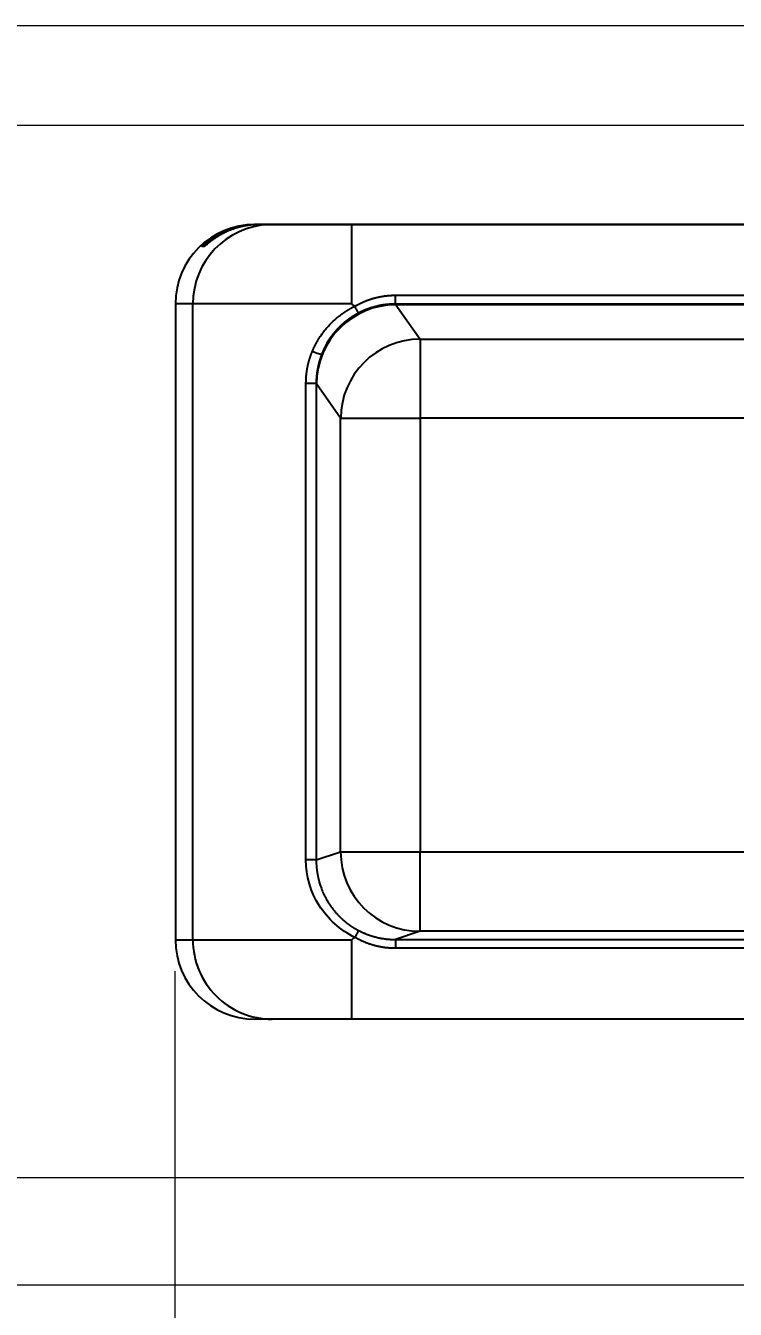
# Model space of a CAD drawing. Extents: x 4791 to 7950, y -233 to 2082.
# Drawn here: x 5396.8 to 5486.1, y 255.9 to 417.4 of the extents above; entities that cross this region are included whole.
import ezdxf

# ---------------------------------------------------------------- set-up
doc = ezdxf.new("R2010")
doc.units = 0
doc.header["$LTSCALE"] = 10
doc.header["$MEASUREMENT"] = 0
doc.header["$PDMODE"] = 3
doc.header["$PDSIZE"] = -10
doc.layers.get('0').update_dxf_attribs({"linetype": 'CONTINUOUS'})
doc.layers.get('DEFPOINTS').update_dxf_attribs({"linetype": 'CONTINUOUS'})
doc.layers.add('1', color=7, linetype='CONTINUOUS', true_color=0xffffff)
doc.styles.add('Daelim Dimension', font='')
doc.styles.get('Daelim Dimension').set_extended_font_data('나눔고딕')
doc.dimstyles.new('DEFAULT', dxfattribs={"dimscale": 2, "dimtxt": 2, "dimasz": 2, "dimexe": 0, "dimexo": 2, "dimgap": 1, "dimtad": 1, "dimdec": 1, "dimzin": 9, "dimdsep": 46, "dimtxsty": 'Daelim Dimension', "dimcen": 0.5, "dimclrd": 252, "dimclre": 252, "dimclrt": 3, "dimadec": 1, "dimazin": 0, "dimtfac": 1, "dimtdec": 1, "dimtix": 1, "dimtmove": 0, "dimatfit": 3, "dimfxl": 1, "dimtolj": 1, "dimtzin": 1, "dimlwd": 9, "dimlwe": 9, "dimarcsym": 0})

# ---------------------------------------------------------------- blocks, each defined once
blk = doc.blocks.new('*D5')
at = {"color": 5, "lineweight": 9, "ltscale": 0.5, "transparency": 16777216}
for p, q in [((5500.99, 417.42), (5249.43, 417.42)), ((5251.43, 266.92), (5251.43, 409.42)), ((5500.99, 258.92), (5249.43, 258.92))]:
    blk.add_line(p, q, dxfattribs=at)
at = {"color": 5, "ltscale": 0.5, "transparency": 16777216}
for points in [[(5250.1, 409.42), (5252.77, 409.42), (5251.43, 417.42)], [(5250.1, 266.92), (5252.77, 266.92), (5251.43, 258.92)]]:
    blk.add_solid(points, dxfattribs=at)
at = {"layer": 'DEFPOINTS', "color": 0, "ltscale": 0.5, "transparency": 16777216}
for p in [(5251.43, 417.42), (5504.99, 417.42), (5504.99, 258.92)]:
    blk.add_point(p, dxfattribs=at)
at = {"color": 7, "ltscale": 0.5, "transparency": 16777216, "insert": (5238.55, 338.17), "char_height": 20, "attachment_point": 5, "rotation": 90, "style": 'Daelim Dimension'}
blk.add_mtext('\\A1;160', dxfattribs=at)
blk = doc.blocks.new('*D6')
at = {"color": 5, "lineweight": 9, "ltscale": 0.5, "transparency": 16777216}
for p, q in [((5960.58, 299.42), (5960.58, 156.26)), ((5415.58, 298.42), (5415.58, 156.26)), ((5423.58, 158.26), (5952.58, 158.26))]:
    blk.add_line(p, q, dxfattribs=at)
at = {"color": 5, "ltscale": 0.5, "transparency": 16777216}
for points in [[(5423.58, 159.59), (5423.58, 156.92), (5415.58, 158.26)], [(5952.58, 159.59), (5952.58, 156.92), (5960.58, 158.26)]]:
    blk.add_solid(points, dxfattribs=at)
at = {"layer": 'DEFPOINTS', "color": 0, "ltscale": 0.5, "transparency": 16777216}
for p in [(5415.58, 302.42), (5960.58, 303.42), (5960.58, 158.26)]:
    blk.add_point(p, dxfattribs=at)
at = {"color": 7, "ltscale": 0.5, "transparency": 16777216, "insert": (5688.08, 171.03), "char_height": 20, "attachment_point": 5, "style": 'Daelim Dimension'}
blk.add_mtext('\\A1;545', dxfattribs=at)
blk = doc.blocks.new('*D7')
at = {"color": 5, "lineweight": 9, "ltscale": 0.5, "transparency": 16777216}
for p, q in [((5507.63, 404.87), (5331.05, 404.87)), ((5333.05, 396.87), (5333.05, 280.42)), ((5507.63, 272.42), (5331.05, 272.42))]:
    blk.add_line(p, q, dxfattribs=at)
at = {"color": 5, "ltscale": 0.5, "transparency": 16777216}
for points in [[(5331.72, 396.87), (5334.38, 396.87), (5333.05, 404.87)], [(5331.72, 280.42), (5334.38, 280.42), (5333.05, 272.42)]]:
    blk.add_solid(points, dxfattribs=at)
at = {"layer": 'DEFPOINTS', "color": 0, "ltscale": 0.5, "transparency": 16777216}
for p in [(5511.63, 404.87), (5333.05, 272.42), (5511.63, 272.42)]:
    blk.add_point(p, dxfattribs=at)
at = {"color": 7, "ltscale": 0.5, "transparency": 16777216, "insert": (5319.65, 338.65), "char_height": 20, "attachment_point": 5, "rotation": 90, "style": 'Daelim Dimension'}
blk.add_mtext('\\A1;132.5', dxfattribs=at)

msp = doc.modelspace()

# ---------------------------------------------------------------- linework, layer by layer
at = {"layer": '1', "color": 7, "linetype": 'Continuous', "lineweight": -3}
for p, q in [((5425.63, 392.4), (5425.8, 392.4)), ((5425.8, 392.4), (5491.68, 392.4)), ((5427.42, 392.4), (5425.94, 392.4)), ((5427.46, 392.4), (5425.98, 392.4)), ((5437.82, 392.4), (5427.42, 392.4)), ((5863.45, 392.4), (5437.82, 392.4)), ((5437.82, 392.4), (5437.82, 392.4)), ((5863.45, 392.4), (5437.82, 392.4)), ((5437.82, 382.4), (5437.82, 392.4)), ((5419.24, 389.63), (5419.01, 389.63)), ((5443.32, 382.39), (5443.32, 383.49)), ((5443.32, 383.49), (5863.45, 383.49)), ((5417.82, 382.4), (5415.63, 382.4)), ((5415.63, 382.4), (5415.63, 302.4)), ((5437.82, 382.4), (5417.82, 382.4)), ((5417.82, 302.4), (5417.82, 382.4)), ((5443.32, 382.39), (5443.32, 382.38)), ((5863.45, 382.39), (5443.32, 382.39)), ((5443.32, 382.38), (5634.13, 382.38)), ((5443.37, 382.31), (5446.42, 377.98)), ((5634.13, 382.31), (5443.37, 382.31)), ((5446.42, 377.98), (5446.42, 368.01)), ((5446.42, 377.98), (5563.93, 377.98)), ((5433.35, 372.38), (5432.06, 372.38)), ((5432.06, 312.43), (5432.06, 372.38)), ((5433.35, 372.38), (5433.35, 312.43)), ((5436.43, 368.01), (5433.39, 372.34)), ((5436.43, 368.01), (5446.42, 368.01)), ((5436.43, 313.45), (5436.43, 368.01)), ((5563.93, 368.01), (5446.42, 368.01)), ((5446.42, 368.01), (5446.42, 313.45)), ((5433.35, 312.43), (5436.43, 313.45)), ((5436.43, 313.45), (5446.42, 313.45)), ((5446.42, 313.45), (5563.93, 313.45)), ((5446.42, 303.45), (5446.42, 313.45)), ((5433.35, 312.43), (5432.06, 312.43)), ((5415.63, 302.4), (5417.82, 302.4)), ((5417.82, 302.4), (5437.82, 302.4)), ((5437.82, 292.4), (5437.82, 302.4)), ((5446.42, 303.45), (5443.32, 302.42)), ((5443.32, 302.42), (5739.29, 302.42)), ((5443.32, 302.42), (5443.32, 301.31)), ((5563.93, 303.45), (5446.42, 303.45)), ((5739.3, 301.31), (5443.32, 301.31)), ((5427.82, 292.4), (5425.63, 292.4)), ((5437.82, 292.4), (5427.82, 292.4)), ((5739.46, 292.4), (5437.82, 292.4))]:
    msp.add_line(p, q, dxfattribs=at)
for centre, major_axis, ratio, start_param, end_param in [((5425.63, 382.4), (-10, 0), 0.999848, 4.712389, 6.283185), ((5427.82, 382.4), (0, -10), 0.999848, 3.181493, 4.712389), ((5427.46, 391.4), (0, -1), 0.999848, 3.14159, 3.181493), ((5419.7, 388.9), (0, 1), 0.999848, 0, 0.763786), ((5443.37, 372.34), (8.18, 5.75), 0.995867, 0.960555, 2.527456), ((5443.32, 372.39), (3.16, 9.49), 0.998478, 0.321964, 1.513127), ((5443.31, 355.39), (0, -27), 0.032997, 3.067095, 3.124139), ((5433.12, 376.45), (0.931, -0.365), 0.092804, 4.480275, 6.227856), ((5446.42, 368.01), (8.18, 5.75), 0.995867, 0.960555, 2.527456), ((5433.32, 355.39), (0, -17), 0.052408, 3.067095, 3.10981), ((5446.42, 313.45), (-3.16, 9.49), 0.998478, 1.249746, 2.819629), ((5425.63, 302.4), (-10, 0), 0.999848, 0, 1.570796), ((5427.82, 302.4), (0, 10), 0.999848, 1.570796, 3.141593)]:
    msp.add_ellipse(centre, major_axis=major_axis, ratio=ratio, start_param=start_param, end_param=end_param, dxfattribs=at)
for points, knots in [([(5419.01, 389.63), (5419.01, 389.63), (5419, 389.63), (5419, 389.63), (5419, 389.63), (5419, 389.63), (5419, 389.63), (5419, 389.63), (5419, 389.63), (5419.01, 389.63), (5419.01, 389.63), (5419.01, 389.63), (5419.01, 389.64), (5419.01, 389.64), (5419.01, 389.64), (5419.01, 389.64), (5419.01, 389.64), (5419.02, 389.65), (5419.02, 389.65), (5419.02, 389.65), (5419.02, 389.65), (5419.02, 389.66), (5419.03, 389.66), (5419.03, 389.66), (5419.03, 389.67), (5419.04, 389.67), (5419.04, 389.67), (5419.04, 389.68), (5419.05, 389.68), (5419.05, 389.69), (5419.05, 389.69), (5419.06, 389.69), (5419.06, 389.7), (5419.07, 389.7), (5419.07, 389.71), (5419.08, 389.71), (5419.08, 389.72), (5419.09, 389.72), (5419.09, 389.73), (5419.1, 389.74), (5419.1, 389.74), (5419.11, 389.75), (5419.11, 389.75), (5419.12, 389.76), (5419.13, 389.77), (5419.13, 389.77), (5419.14, 389.78), (5419.15, 389.79), (5419.15, 389.79), (5419.16, 389.8), (5419.17, 389.81), (5419.18, 389.81), (5419.18, 389.82), (5419.19, 389.83), (5419.2, 389.84), (5419.21, 389.85), (5419.22, 389.85), (5419.22, 389.86), (5419.23, 389.87), (5419.24, 389.88), (5419.25, 389.89), (5419.26, 389.9), (5419.27, 389.9), (5419.28, 389.91), (5419.29, 389.92), (5419.3, 389.93), (5419.31, 389.94), (5419.32, 389.95), (5419.33, 389.96), (5419.34, 389.97), (5419.35, 389.98), (5419.36, 389.99), (5419.37, 390), (5419.38, 390.01), (5419.4, 390.02), (5419.41, 390.03), (5419.44, 390.06), (5419.5, 390.12), (5419.59, 390.19), (5419.69, 390.28), (5419.8, 390.36), (5419.91, 390.45), (5420.03, 390.54), (5420.16, 390.63), (5420.3, 390.73), (5420.44, 390.82), (5420.6, 390.92), (5420.72, 391), (5420.81, 391.05), (5420.86, 391.08), (5420.91, 391.11), (5420.96, 391.14), (5421.01, 391.16), (5421.06, 391.19), (5421.11, 391.22), (5421.16, 391.25), (5421.22, 391.28), (5421.27, 391.31), (5421.32, 391.33), (5421.38, 391.36), (5421.43, 391.39), (5421.49, 391.42), (5421.54, 391.44), (5421.6, 391.47), (5421.66, 391.5), (5421.71, 391.52), (5421.77, 391.55), (5421.83, 391.57), (5421.89, 391.6), (5421.95, 391.63), (5422.01, 391.65), (5422.07, 391.68), (5422.13, 391.7), (5422.19, 391.72), (5422.25, 391.75), (5422.32, 391.77), (5422.38, 391.8), (5422.44, 391.82), (5422.51, 391.84), (5422.57, 391.86), (5422.64, 391.89), (5422.7, 391.91), (5422.77, 391.93), (5422.83, 391.95), (5422.9, 391.97), (5422.97, 391.99), (5423.04, 392.01), (5423.1, 392.03), (5423.17, 392.05), (5423.24, 392.07), (5423.31, 392.09), (5423.38, 392.11), (5423.45, 392.12), (5423.53, 392.14), (5423.6, 392.16), (5423.67, 392.17), (5423.74, 392.19), (5423.82, 392.2), (5423.89, 392.22), (5423.97, 392.23), (5424.04, 392.25), (5424.12, 392.26), (5424.19, 392.27), (5424.27, 392.29), (5424.34, 392.3), (5424.42, 392.31), (5424.5, 392.32), (5424.58, 392.33), (5424.66, 392.34), (5424.74, 392.35), (5424.82, 392.36), (5424.89, 392.36), (5424.98, 392.37), (5425.06, 392.38), (5425.14, 392.38), (5425.22, 392.39), (5425.3, 392.39), (5425.38, 392.4), (5425.47, 392.4), (5425.55, 392.4), (5425.63, 392.4), (5425.72, 392.4), (5425.77, 392.4), (5425.8, 392.4)], [0, 0, 0, 0, 0.003317, 0.006632, 0.009945, 0.013256, 0.016566, 0.019874, 0.023181, 0.026486, 0.02979, 0.033094, 0.036396, 0.039697, 0.042998, 0.046298, 0.049598, 0.052898, 0.056197, 0.059496, 0.062794, 0.066093, 0.069393, 0.072692, 0.075992, 0.079292, 0.082594, 0.085895, 0.089198, 0.092502, 0.095807, 0.099113, 0.10242, 0.105729, 0.10904, 0.112352, 0.115665, 0.118981, 0.122299, 0.125619, 0.128941, 0.132265, 0.135592, 0.138922, 0.142254, 0.145589, 0.148926, 0.152267, 0.155611, 0.158958, 0.162309, 0.165662, 0.16902, 0.172381, 0.175746, 0.179115, 0.182487, 0.185864, 0.189245, 0.19263, 0.19602, 0.199414, 0.202813, 0.206216, 0.209625, 0.213038, 0.216456, 0.219879, 0.223308, 0.226742, 0.230181, 0.233626, 0.237077, 0.240533, 0.243995, 0.247463, 0.250937, 0.274402, 0.297597, 0.320553, 0.343304, 0.365884, 0.388328, 0.410672, 0.432953, 0.455206, 0.477468, 0.499777, 0.506355, 0.51292, 0.519471, 0.52601, 0.532537, 0.539053, 0.545558, 0.552053, 0.558539, 0.565017, 0.571487, 0.577949, 0.584405, 0.590856, 0.597301, 0.603742, 0.610179, 0.616612, 0.623044, 0.629474, 0.635903, 0.642331, 0.64876, 0.65519, 0.661622, 0.668056, 0.674494, 0.680935, 0.68738, 0.693831, 0.700288, 0.706752, 0.713222, 0.719701, 0.726188, 0.732685, 0.739191, 0.745708, 0.752236, 0.758777, 0.76533, 0.771896, 0.778476, 0.78507, 0.79168, 0.798305, 0.804947, 0.811607, 0.818283, 0.824978, 0.831692, 0.838426, 0.84518, 0.851954, 0.85875, 0.865567, 0.872408, 0.879271, 0.886158, 0.893069, 0.900004, 0.906965, 0.913952, 0.920965, 0.928006, 0.935073, 0.942169, 0.949293, 0.956446, 0.963628, 0.970841, 0.978084, 0.985358, 0.992663, 1, 1, 1, 1]), ([(5425.94, 392.4), (5425.94, 392.4), (5425.94, 392.4), (5425.94, 392.4), (5425.94, 392.4), (5425.93, 392.4), (5425.93, 392.4), (5425.93, 392.4), (5425.93, 392.4), (5425.93, 392.4), (5425.92, 392.4), (5425.92, 392.4), (5425.92, 392.4), (5425.91, 392.4), (5425.91, 392.4), (5425.91, 392.4), (5425.9, 392.39), (5425.9, 392.39), (5425.89, 392.39), (5425.89, 392.39), (5425.88, 392.39), (5425.88, 392.39), (5425.87, 392.39), (5425.87, 392.39), (5425.86, 392.39), (5425.86, 392.39), (5425.85, 392.39), (5425.84, 392.39), (5425.83, 392.39), (5425.83, 392.39), (5425.82, 392.39), (5425.81, 392.39), (5425.8, 392.39), (5425.8, 392.39), (5425.79, 392.39), (5425.78, 392.39), (5425.77, 392.39), (5425.76, 392.39), (5425.75, 392.39), (5425.74, 392.39), (5425.73, 392.39), (5425.72, 392.39), (5425.71, 392.39), (5425.7, 392.39), (5425.69, 392.38), (5425.68, 392.38), (5425.67, 392.38), (5425.66, 392.38), (5425.64, 392.38), (5425.63, 392.38), (5425.62, 392.38), (5425.61, 392.38), (5425.6, 392.38), (5425.58, 392.38), (5425.57, 392.38), (5425.56, 392.38), (5425.54, 392.37), (5425.53, 392.37), (5425.51, 392.37), (5425.5, 392.37), (5425.48, 392.37), (5425.47, 392.37), (5425.45, 392.37), (5425.44, 392.37), (5425.42, 392.37), (5425.41, 392.36), (5425.39, 392.36), (5425.38, 392.36), (5425.36, 392.36), (5425.34, 392.36), (5425.33, 392.36), (5425.31, 392.36), (5425.29, 392.35), (5425.27, 392.35), (5425.25, 392.35), (5425.24, 392.35), (5425.22, 392.35), (5425.2, 392.34), (5425.18, 392.34), (5425.16, 392.34), (5425.14, 392.34), (5425.12, 392.34), (5425.1, 392.33), (5425.08, 392.33), (5425.06, 392.33), (5425.04, 392.33), (5425.02, 392.32), (5425, 392.32), (5424.98, 392.32), (5424.96, 392.32), (5424.94, 392.31), (5424.91, 392.31), (5424.89, 392.31), (5424.87, 392.3), (5424.85, 392.3), (5424.82, 392.3), (5424.8, 392.29), (5424.74, 392.29), (5424.65, 392.27), (5424.52, 392.25), (5424.39, 392.23), (5424.25, 392.2), (5424.11, 392.17), (5423.97, 392.14), (5423.82, 392.1), (5423.66, 392.06), (5423.5, 392.02), (5423.34, 391.97), (5423.18, 391.92), (5423.01, 391.86), (5422.84, 391.8), (5422.66, 391.74), (5422.48, 391.67), (5422.3, 391.59), (5422.16, 391.53), (5422.07, 391.49), (5422.02, 391.47), (5421.97, 391.44), (5421.92, 391.42), (5421.87, 391.4), (5421.82, 391.37), (5421.78, 391.35), (5421.73, 391.32), (5421.68, 391.3), (5421.63, 391.27), (5421.58, 391.25), (5421.53, 391.22), (5421.48, 391.2), (5421.44, 391.17), (5421.4, 391.15), (5421.37, 391.13), (5421.34, 391.12), (5421.32, 391.11), (5421.29, 391.09), (5421.27, 391.08), (5421.25, 391.07), (5421.22, 391.05), (5421.2, 391.04), (5421.18, 391.03), (5421.15, 391.01), (5421.13, 391), (5421.11, 390.99), (5421.09, 390.97), (5421.06, 390.96), (5421.04, 390.94), (5421.02, 390.93), (5421, 390.92), (5420.98, 390.9), (5420.95, 390.89), (5420.93, 390.88), (5420.91, 390.86), (5420.89, 390.85), (5420.87, 390.84), (5420.85, 390.82), (5420.83, 390.81), (5420.81, 390.8), (5420.79, 390.79), (5420.76, 390.77), (5420.69, 390.73), (5420.57, 390.65), (5420.42, 390.54), (5420.27, 390.43), (5420.12, 390.33), (5419.99, 390.23), (5419.9, 390.15), (5419.84, 390.11), (5419.81, 390.08), (5419.78, 390.06), (5419.75, 390.04), (5419.73, 390.02), (5419.7, 390), (5419.67, 389.97), (5419.65, 389.95), (5419.63, 389.93), (5419.6, 389.92), (5419.58, 389.9), (5419.56, 389.88), (5419.54, 389.86), (5419.52, 389.84), (5419.5, 389.83), (5419.48, 389.81), (5419.46, 389.8), (5419.44, 389.78), (5419.43, 389.77), (5419.41, 389.76), (5419.4, 389.74), (5419.38, 389.73), (5419.37, 389.72), (5419.36, 389.71), (5419.34, 389.7), (5419.33, 389.69), (5419.32, 389.68), (5419.31, 389.67), (5419.3, 389.67), (5419.29, 389.66), (5419.28, 389.65), (5419.28, 389.65), (5419.27, 389.64), (5419.26, 389.64), (5419.26, 389.63), (5419.25, 389.63), (5419.25, 389.63), (5419.25, 389.63), (5419.24, 389.63), (5419.24, 389.63), (5419.24, 389.63)], [0, 0, 0, 0, 0.002634, 0.005262, 0.007886, 0.010504, 0.013118, 0.015728, 0.018332, 0.020933, 0.023529, 0.026121, 0.02871, 0.031294, 0.033874, 0.036451, 0.039025, 0.041595, 0.044162, 0.046726, 0.049287, 0.051845, 0.0544, 0.056953, 0.059503, 0.062051, 0.064597, 0.067141, 0.069683, 0.072223, 0.074762, 0.077299, 0.079834, 0.082369, 0.084902, 0.087434, 0.089966, 0.092496, 0.095026, 0.097556, 0.100086, 0.102615, 0.105144, 0.107673, 0.110203, 0.112733, 0.115263, 0.117794, 0.120326, 0.122859, 0.125393, 0.127928, 0.130464, 0.133002, 0.135541, 0.138082, 0.140625, 0.14317, 0.145717, 0.148266, 0.150818, 0.153372, 0.155928, 0.158488, 0.16105, 0.163616, 0.166184, 0.168756, 0.171331, 0.17391, 0.176493, 0.179079, 0.181669, 0.184264, 0.186862, 0.189465, 0.192072, 0.194684, 0.1973, 0.199921, 0.202547, 0.205178, 0.207814, 0.210456, 0.213103, 0.215755, 0.218413, 0.221077, 0.223747, 0.226422, 0.229104, 0.231792, 0.234486, 0.237187, 0.239894, 0.242607, 0.245328, 0.248055, 0.262286, 0.276483, 0.290664, 0.304845, 0.319043, 0.333276, 0.34756, 0.361911, 0.376347, 0.390884, 0.405536, 0.42032, 0.43525, 0.450341, 0.465608, 0.481063, 0.496721, 0.500918, 0.505115, 0.509313, 0.513511, 0.51771, 0.52191, 0.52611, 0.53031, 0.534512, 0.538714, 0.542916, 0.54712, 0.551323, 0.555528, 0.559733, 0.56185, 0.563967, 0.566084, 0.568201, 0.570319, 0.572438, 0.574559, 0.57668, 0.578804, 0.58093, 0.583059, 0.58519, 0.587324, 0.589462, 0.591603, 0.593748, 0.595897, 0.598051, 0.60021, 0.602374, 0.604543, 0.606717, 0.608898, 0.611085, 0.613278, 0.615478, 0.617685, 0.619899, 0.622121, 0.640945, 0.660469, 0.680825, 0.702129, 0.724483, 0.747975, 0.753991, 0.760009, 0.766031, 0.772056, 0.778086, 0.784122, 0.790166, 0.796217, 0.802278, 0.808349, 0.814432, 0.820526, 0.826634, 0.832756, 0.838894, 0.845047, 0.851218, 0.857407, 0.863615, 0.869843, 0.876092, 0.882363, 0.888657, 0.894975, 0.901318, 0.907686, 0.914081, 0.920503, 0.926953, 0.933432, 0.939941, 0.946481, 0.953052, 0.959656, 0.966293, 0.972963, 0.979669, 0.986409, 0.993186, 1, 1, 1, 1]), ([(5438.22, 382.11), (5438.24, 382.12), (5438.27, 382.14), (5438.31, 382.16), (5438.36, 382.19), (5438.4, 382.21), (5438.45, 382.24), (5438.49, 382.26), (5438.54, 382.29), (5438.58, 382.31), (5438.63, 382.33), (5438.67, 382.36), (5438.72, 382.38), (5438.76, 382.4), (5438.81, 382.43), (5438.85, 382.45), (5438.9, 382.47), (5438.95, 382.49), (5438.99, 382.52), (5439.04, 382.54), (5439.08, 382.56), (5439.13, 382.58), (5439.17, 382.6), (5439.22, 382.62), (5439.27, 382.64), (5439.31, 382.66), (5439.36, 382.68), (5439.4, 382.7), (5439.45, 382.72), (5439.5, 382.74), (5439.54, 382.76), (5439.59, 382.78), (5439.63, 382.8), (5439.68, 382.82), (5439.73, 382.83), (5439.77, 382.85), (5439.82, 382.87), (5439.87, 382.89), (5439.91, 382.9), (5439.96, 382.92), (5440.01, 382.94), (5440.05, 382.95), (5440.1, 382.97), (5440.15, 382.99), (5440.2, 383), (5440.24, 383.02), (5440.29, 383.03), (5440.34, 383.05), (5440.38, 383.06), (5440.43, 383.08), (5440.48, 383.09), (5440.53, 383.1), (5440.57, 383.12), (5440.62, 383.13), (5440.67, 383.14), (5440.72, 383.16), (5440.76, 383.17), (5440.81, 383.18), (5440.86, 383.19), (5440.91, 383.21), (5440.95, 383.22), (5441, 383.23), (5441.05, 383.24), (5441.1, 383.25), (5441.15, 383.26), (5441.19, 383.27), (5441.24, 383.28), (5441.29, 383.29), (5441.34, 383.3), (5441.39, 383.31), (5441.44, 383.32), (5441.49, 383.33), (5441.53, 383.34), (5441.58, 383.35), (5441.63, 383.36), (5441.68, 383.36), (5441.73, 383.37), (5441.78, 383.38), (5441.83, 383.39), (5441.87, 383.39), (5441.92, 383.4), (5441.97, 383.41), (5442.02, 383.41), (5442.07, 383.42), (5442.12, 383.43), (5442.17, 383.43), (5442.22, 383.44), (5442.27, 383.44), (5442.32, 383.45), (5442.37, 383.45), (5442.42, 383.46), (5442.47, 383.46), (5442.52, 383.46), (5442.57, 383.47), (5442.62, 383.47), (5442.67, 383.47), (5442.71, 383.48), (5442.76, 383.48), (5442.81, 383.48), (5442.86, 383.49), (5442.91, 383.49), (5442.96, 383.49), (5443.02, 383.49), (5443.07, 383.49), (5443.12, 383.49), (5443.17, 383.49), (5443.22, 383.49), (5443.27, 383.49), (5443.3, 383.49), (5443.32, 383.49)], [0, 0, 0, 0, 0.009661, 0.019308, 0.028941, 0.038561, 0.048168, 0.057763, 0.067344, 0.076914, 0.086471, 0.096016, 0.105549, 0.115071, 0.124581, 0.13408, 0.143569, 0.153046, 0.162513, 0.17197, 0.181417, 0.190854, 0.200281, 0.209698, 0.219107, 0.228507, 0.237898, 0.24728, 0.256654, 0.26602, 0.275378, 0.284728, 0.294071, 0.303407, 0.312736, 0.322058, 0.331374, 0.340683, 0.349987, 0.359284, 0.368576, 0.377862, 0.387144, 0.39642, 0.405692, 0.414959, 0.424223, 0.433482, 0.442737, 0.451989, 0.461238, 0.470483, 0.479726, 0.488966, 0.498204, 0.50744, 0.516673, 0.525905, 0.535136, 0.544366, 0.553594, 0.562822, 0.572049, 0.581276, 0.590504, 0.599731, 0.608959, 0.618187, 0.627416, 0.636647, 0.645879, 0.655112, 0.664347, 0.673585, 0.682824, 0.692067, 0.701312, 0.71056, 0.719811, 0.729066, 0.738325, 0.747587, 0.756854, 0.766125, 0.7754, 0.784681, 0.793967, 0.803257, 0.812554, 0.821856, 0.831165, 0.840479, 0.8498, 0.859128, 0.868463, 0.877804, 0.887154, 0.89651, 0.905875, 0.915248, 0.924628, 0.934018, 0.943416, 0.952823, 0.962239, 0.971665, 0.9811, 0.990545, 1, 1, 1, 1]), ([(5432.87, 376.45), (5432.88, 376.47), (5432.89, 376.5), (5432.91, 376.54), (5432.93, 376.59), (5432.95, 376.63), (5432.97, 376.68), (5432.99, 376.72), (5433.01, 376.77), (5433.03, 376.81), (5433.05, 376.86), (5433.07, 376.9), (5433.09, 376.95), (5433.12, 376.99), (5433.14, 377.04), (5433.16, 377.08), (5433.18, 377.13), (5433.2, 377.17), (5433.22, 377.21), (5433.25, 377.26), (5433.27, 377.3), (5433.29, 377.35), (5433.32, 377.39), (5433.34, 377.43), (5433.36, 377.48), (5433.39, 377.52), (5433.41, 377.56), (5433.43, 377.61), (5433.46, 377.65), (5433.48, 377.69), (5433.51, 377.74), (5433.53, 377.78), (5433.56, 377.82), (5433.58, 377.87), (5433.61, 377.91), (5433.64, 377.95), (5433.66, 377.99), (5433.69, 378.04), (5433.72, 378.08), (5433.74, 378.12), (5433.77, 378.16), (5433.88, 378.33), (5434.07, 378.61), (5434.37, 379.01), (5434.68, 379.39), (5435.02, 379.76), (5435.36, 380.11), (5435.73, 380.45), (5436.11, 380.77), (5436.4, 381), (5436.58, 381.14), (5436.67, 381.19), (5436.75, 381.25), (5436.83, 381.31), (5436.91, 381.37), (5437, 381.42), (5437.08, 381.48), (5437.16, 381.53), (5437.25, 381.59), (5437.33, 381.64), (5437.42, 381.69), (5437.51, 381.74), (5437.59, 381.79), (5437.68, 381.84), (5437.77, 381.89), (5437.86, 381.94), (5437.94, 381.99), (5438.03, 382.03), (5438.12, 382.08), (5438.18, 382.11), (5438.21, 382.12)], [0, 0, 0, 0, 0.006208, 0.012415, 0.018623, 0.024832, 0.031041, 0.037251, 0.043462, 0.049673, 0.055886, 0.062101, 0.068316, 0.074533, 0.080752, 0.086972, 0.093195, 0.099419, 0.105646, 0.111875, 0.118106, 0.12434, 0.130577, 0.136817, 0.143059, 0.149305, 0.155554, 0.161806, 0.168062, 0.174321, 0.180584, 0.186851, 0.193122, 0.199397, 0.205677, 0.21196, 0.218249, 0.224542, 0.230839, 0.237142, 0.24345, 0.249763, 0.311883, 0.374037, 0.436347, 0.498931, 0.56138, 0.623722, 0.686074, 0.748551, 0.761178, 0.773793, 0.786397, 0.798992, 0.811578, 0.824157, 0.836729, 0.849295, 0.861857, 0.874415, 0.88697, 0.899523, 0.912075, 0.924628, 0.937182, 0.949737, 0.962296, 0.974859, 0.987426, 1, 1, 1, 1]), ([(5438.67, 381.25), (5438.66, 381.24), (5438.63, 381.23), (5438.59, 381.2), (5438.55, 381.18), (5438.51, 381.16), (5438.47, 381.14), (5438.42, 381.11), (5438.38, 381.09), (5438.34, 381.07), (5438.3, 381.04), (5438.26, 381.02), (5438.21, 380.99), (5438.17, 380.97), (5438.13, 380.94), (5438.09, 380.92), (5438.04, 380.89), (5438, 380.86), (5437.96, 380.84), (5437.92, 380.81), (5437.87, 380.78), (5437.83, 380.75), (5437.79, 380.73), (5437.75, 380.7), (5437.7, 380.67), (5437.66, 380.64), (5437.62, 380.61), (5437.58, 380.58), (5437.53, 380.55), (5437.49, 380.52), (5437.45, 380.49), (5437.4, 380.46), (5437.36, 380.43), (5437.32, 380.39), (5437.28, 380.36), (5437.23, 380.33), (5437.19, 380.3), (5437.15, 380.26), (5437.11, 380.23), (5437.06, 380.2), (5437.02, 380.16), (5436.98, 380.13), (5436.93, 380.09), (5436.89, 380.06), (5436.85, 380.02), (5436.81, 379.98), (5436.76, 379.95), (5436.72, 379.91), (5436.68, 379.87), (5436.64, 379.83), (5436.59, 379.79), (5436.55, 379.76), (5436.51, 379.72), (5436.47, 379.68), (5436.43, 379.64), (5436.38, 379.6), (5436.34, 379.56), (5436.3, 379.51), (5436.26, 379.47), (5436.22, 379.43), (5436.18, 379.39), (5436.14, 379.35), (5436.09, 379.3), (5436.05, 379.26), (5436.01, 379.22), (5435.97, 379.17), (5435.93, 379.13), (5435.88, 379.07), (5435.82, 379.01), (5435.76, 378.93), (5435.69, 378.85), (5435.63, 378.77), (5435.56, 378.7), (5435.5, 378.62), (5435.44, 378.54), (5435.38, 378.46), (5435.32, 378.38), (5435.26, 378.29), (5435.2, 378.21), (5435.14, 378.13), (5435.08, 378.05), (5435.03, 377.96), (5434.97, 377.88), (5434.92, 377.79), (5434.86, 377.71), (5434.81, 377.62), (5434.76, 377.53), (5434.71, 377.45), (5434.66, 377.36), (5434.61, 377.27), (5434.56, 377.18), (5434.51, 377.09), (5434.46, 377), (5434.42, 376.91), (5434.37, 376.82), (5434.33, 376.73), (5434.29, 376.64), (5434.24, 376.55), (5434.2, 376.46), (5434.16, 376.36), (5434.12, 376.27), (5434.09, 376.18), (5434.06, 376.11), (5434.05, 376.08)], [0, 0, 0, 0, 0.006568, 0.013166, 0.019793, 0.026451, 0.033139, 0.039857, 0.046605, 0.053383, 0.060191, 0.06703, 0.073899, 0.080798, 0.087728, 0.094688, 0.101679, 0.1087, 0.115752, 0.122834, 0.129948, 0.137091, 0.144266, 0.151471, 0.158708, 0.165975, 0.173273, 0.180601, 0.187961, 0.195352, 0.202774, 0.210227, 0.217711, 0.225226, 0.232773, 0.240351, 0.24796, 0.2556, 0.263271, 0.270974, 0.278708, 0.286474, 0.294271, 0.3021, 0.30996, 0.317852, 0.325775, 0.33373, 0.341716, 0.349734, 0.357784, 0.365866, 0.373979, 0.382124, 0.390301, 0.398509, 0.40675, 0.415022, 0.423326, 0.431662, 0.44003, 0.44843, 0.456862, 0.465326, 0.473822, 0.482351, 0.490911, 0.499503, 0.513777, 0.528052, 0.542329, 0.556607, 0.570886, 0.585167, 0.599449, 0.613732, 0.628017, 0.642304, 0.656592, 0.670881, 0.685172, 0.699465, 0.713759, 0.728054, 0.742352, 0.756651, 0.770951, 0.785254, 0.799558, 0.813863, 0.828171, 0.84248, 0.85679, 0.871103, 0.885418, 0.899734, 0.914052, 0.928372, 0.942694, 0.957017, 0.971343, 0.985671, 1, 1, 1, 1]), ([(5437.82, 382.4), (5437.82, 382.4), (5437.83, 382.39), (5437.96, 382.3), (5438.09, 382.21), (5438.21, 382.12)], [0, 0, 0, 0, 0.05835, 0.05835, 1, 1, 1, 1]), ([(5438.21, 382.12), (5438.22, 382.12), (5438.22, 382.12), (5438.22, 382.11), (5438.22, 382.11), (5438.22, 382.11)], [0, 0, 0, 0, 0.713693, 0.713693, 1, 1, 1, 1]), ([(5438.67, 381.25), (5438.67, 381.25), (5438.67, 381.26), (5438.66, 381.28), (5438.65, 381.3), (5438.63, 381.34), (5438.61, 381.37), (5438.58, 381.43), (5438.56, 381.47), (5438.52, 381.55), (5438.49, 381.6), (5438.44, 381.7), (5438.42, 381.75), (5438.36, 381.85), (5438.33, 381.9), (5438.28, 382.01), (5438.25, 382.06), (5438.22, 382.11)], [0, 0, 0, 0, 0.125, 0.125, 0.25, 0.25, 0.375, 0.375, 0.5, 0.5, 0.625, 0.625, 0.75, 0.75, 0.875, 0.875, 1, 1, 1, 1]), ([(5443.32, 382.39), (5443.3, 382.39), (5443.27, 382.39), (5443.22, 382.39), (5443.16, 382.38), (5443.1, 382.38), (5443.02, 382.38), (5442.93, 382.38), (5442.83, 382.37), (5442.72, 382.37), (5442.61, 382.36), (5442.48, 382.35), (5442.34, 382.34), (5442.2, 382.32), (5442.04, 382.31), (5441.88, 382.28), (5441.7, 382.26), (5441.52, 382.23), (5441.33, 382.19), (5441.13, 382.15), (5440.95, 382.1), (5440.79, 382.06), (5440.66, 382.03), (5440.53, 381.99), (5440.41, 381.96), (5440.28, 381.92), (5440.16, 381.88), (5440.05, 381.84), (5439.93, 381.8), (5439.82, 381.76), (5439.71, 381.72), (5439.6, 381.67), (5439.5, 381.63), (5439.4, 381.59), (5439.3, 381.55), (5439.2, 381.5), (5439.11, 381.46), (5439.01, 381.42), (5438.93, 381.38), (5438.84, 381.33), (5438.75, 381.29), (5438.7, 381.26), (5438.67, 381.25)], [0, 0, 0, 0, 0.008317, 0.018635, 0.030952, 0.04527, 0.061588, 0.079905, 0.100223, 0.122542, 0.14686, 0.173179, 0.201497, 0.231816, 0.264135, 0.298454, 0.334773, 0.373093, 0.413412, 0.455732, 0.500052, 0.528641, 0.556753, 0.584385, 0.611539, 0.638214, 0.664411, 0.690129, 0.715369, 0.74013, 0.764414, 0.788219, 0.811546, 0.834396, 0.856767, 0.878661, 0.900077, 0.921016, 0.941478, 0.961462, 0.980969, 1, 1, 1, 1]), ([(5432.06, 372.38), (5432.06, 372.4), (5432.06, 372.43), (5432.06, 372.48), (5432.06, 372.53), (5432.07, 372.58), (5432.07, 372.63), (5432.07, 372.68), (5432.07, 372.72), (5432.07, 372.77), (5432.07, 372.82), (5432.08, 372.87), (5432.08, 372.92), (5432.08, 372.97), (5432.08, 373.02), (5432.09, 373.07), (5432.09, 373.12), (5432.09, 373.17), (5432.1, 373.21), (5432.1, 373.26), (5432.1, 373.31), (5432.11, 373.36), (5432.11, 373.41), (5432.12, 373.46), (5432.12, 373.51), (5432.13, 373.56), (5432.13, 373.6), (5432.14, 373.65), (5432.15, 373.7), (5432.15, 373.75), (5432.16, 373.8), (5432.16, 373.85), (5432.17, 373.89), (5432.18, 373.94), (5432.19, 373.99), (5432.19, 374.04), (5432.2, 374.09), (5432.21, 374.14), (5432.22, 374.18), (5432.22, 374.23), (5432.23, 374.28), (5432.24, 374.33), (5432.25, 374.38), (5432.26, 374.42), (5432.27, 374.47), (5432.28, 374.52), (5432.29, 374.57), (5432.3, 374.62), (5432.31, 374.66), (5432.32, 374.71), (5432.33, 374.76), (5432.34, 374.81), (5432.35, 374.85), (5432.37, 374.9), (5432.38, 374.95), (5432.39, 375), (5432.4, 375.04), (5432.41, 375.09), (5432.43, 375.14), (5432.44, 375.19), (5432.45, 375.23), (5432.47, 375.28), (5432.48, 375.33), (5432.49, 375.38), (5432.51, 375.42), (5432.52, 375.47), (5432.54, 375.52), (5432.55, 375.56), (5432.57, 375.61), (5432.58, 375.66), (5432.6, 375.71), (5432.61, 375.75), (5432.63, 375.8), (5432.64, 375.85), (5432.66, 375.89), (5432.68, 375.94), (5432.69, 375.99), (5432.71, 376.03), (5432.73, 376.08), (5432.75, 376.13), (5432.76, 376.17), (5432.78, 376.22), (5432.8, 376.27), (5432.82, 376.31), (5432.84, 376.36), (5432.85, 376.41), (5432.87, 376.44), (5432.87, 376.45)], [0, 0, 0, 0, 0.011807, 0.023605, 0.035395, 0.047177, 0.058952, 0.070719, 0.082479, 0.094232, 0.105979, 0.117719, 0.129454, 0.141183, 0.152906, 0.164624, 0.176337, 0.188045, 0.199749, 0.211449, 0.223145, 0.234837, 0.246526, 0.258212, 0.269895, 0.281575, 0.293254, 0.30493, 0.316605, 0.328278, 0.33995, 0.351621, 0.363291, 0.374961, 0.386631, 0.398301, 0.409972, 0.421643, 0.433315, 0.444989, 0.456664, 0.468341, 0.48002, 0.491701, 0.503385, 0.515072, 0.526762, 0.538455, 0.550152, 0.561853, 0.573559, 0.585268, 0.596983, 0.608702, 0.620427, 0.632158, 0.643894, 0.655636, 0.667385, 0.67914, 0.690903, 0.702672, 0.714449, 0.726234, 0.738026, 0.749827, 0.761636, 0.773454, 0.785281, 0.797117, 0.808963, 0.820819, 0.832684, 0.84456, 0.856447, 0.868344, 0.880252, 0.892172, 0.904103, 0.916046, 0.928001, 0.939969, 0.951949, 0.963942, 0.975948, 0.987967, 1, 1, 1, 1]), ([(5434.05, 376.08), (5434.04, 376.07), (5434.03, 376.03), (5434.01, 375.99), (5433.99, 375.94), (5433.98, 375.89), (5433.96, 375.85), (5433.94, 375.8), (5433.93, 375.75), (5433.91, 375.71), (5433.89, 375.66), (5433.88, 375.61), (5433.86, 375.57), (5433.85, 375.52), (5433.83, 375.48), (5433.82, 375.43), (5433.8, 375.39), (5433.79, 375.34), (5433.78, 375.3), (5433.76, 375.25), (5433.75, 375.21), (5433.74, 375.16), (5433.73, 375.12), (5433.71, 375.08), (5433.7, 375.03), (5433.69, 374.99), (5433.68, 374.94), (5433.67, 374.9), (5433.66, 374.86), (5433.65, 374.81), (5433.64, 374.77), (5433.62, 374.73), (5433.61, 374.69), (5433.61, 374.65), (5433.6, 374.6), (5433.59, 374.56), (5433.58, 374.52), (5433.57, 374.48), (5433.56, 374.44), (5433.55, 374.4), (5433.54, 374.36), (5433.54, 374.32), (5433.53, 374.27), (5433.52, 374.23), (5433.51, 374.19), (5433.51, 374.16), (5433.5, 374.12), (5433.49, 374.08), (5433.49, 374.04), (5433.48, 374), (5433.47, 373.96), (5433.47, 373.92), (5433.46, 373.88), (5433.46, 373.84), (5433.45, 373.81), (5433.45, 373.77), (5433.44, 373.73), (5433.44, 373.69), (5433.43, 373.66), (5433.43, 373.62), (5433.42, 373.58), (5433.42, 373.55), (5433.41, 373.51), (5433.41, 373.48), (5433.41, 373.44), (5433.4, 373.4), (5433.4, 373.37), (5433.39, 373.33), (5433.39, 373.3), (5433.39, 373.26), (5433.39, 373.23), (5433.38, 373.2), (5433.38, 373.16), (5433.38, 373.13), (5433.38, 373.09), (5433.37, 373.06), (5433.37, 373.03), (5433.37, 372.99), (5433.37, 372.96), (5433.36, 372.93), (5433.36, 372.9), (5433.36, 372.86), (5433.36, 372.83), (5433.36, 372.8), (5433.36, 372.77), (5433.36, 372.74), (5433.36, 372.71), (5433.35, 372.68), (5433.35, 372.65), (5433.35, 372.62), (5433.35, 372.59), (5433.35, 372.56), (5433.35, 372.53), (5433.35, 372.5), (5433.35, 372.47), (5433.35, 372.44), (5433.35, 372.41), (5433.35, 372.39), (5433.35, 372.38)], [0, 0, 0, 0, 0.013459, 0.02685, 0.040175, 0.053433, 0.066624, 0.079749, 0.092807, 0.105798, 0.118722, 0.13158, 0.144372, 0.157097, 0.169756, 0.182348, 0.194874, 0.207335, 0.219729, 0.232057, 0.244319, 0.256515, 0.268645, 0.28071, 0.29271, 0.304643, 0.316512, 0.328315, 0.340053, 0.351726, 0.363334, 0.374877, 0.386356, 0.397769, 0.409118, 0.420403, 0.431624, 0.44278, 0.453873, 0.464901, 0.475866, 0.486766, 0.497604, 0.508378, 0.519089, 0.529736, 0.540321, 0.550842, 0.561301, 0.571697, 0.582031, 0.592303, 0.602512, 0.612659, 0.622745, 0.632768, 0.64273, 0.652631, 0.66247, 0.672248, 0.681965, 0.691621, 0.701216, 0.710751, 0.720226, 0.72964, 0.738994, 0.748288, 0.757522, 0.766697, 0.775812, 0.784867, 0.793864, 0.802801, 0.81168, 0.8205, 0.829261, 0.837964, 0.846609, 0.855195, 0.863724, 0.872195, 0.880608, 0.888964, 0.897262, 0.905504, 0.913688, 0.921816, 0.929887, 0.937901, 0.945859, 0.953761, 0.961606, 0.969396, 0.97713, 0.984809, 0.992432, 1, 1, 1, 1]), ([(5438.21, 302.68), (5436.39, 303.59), (5434.83, 304.97), (5432.65, 308.4), (5432.06, 310.4), (5432.06, 312.43)], [0, 0, 0, 0, 0.5, 0.5, 1, 1, 1, 1]), ([(5433.35, 312.43), (5433.35, 312.41), (5433.35, 312.38), (5433.35, 312.33), (5433.35, 312.29), (5433.35, 312.24), (5433.35, 312.19), (5433.35, 312.15), (5433.36, 312.1), (5433.36, 312.05), (5433.36, 312), (5433.36, 311.96), (5433.36, 311.91), (5433.37, 311.86), (5433.37, 311.81), (5433.37, 311.76), (5433.38, 311.71), (5433.38, 311.66), (5433.38, 311.62), (5433.39, 311.57), (5433.39, 311.52), (5433.4, 311.47), (5433.4, 311.42), (5433.41, 311.37), (5433.41, 311.32), (5433.42, 311.27), (5433.42, 311.21), (5433.43, 311.16), (5433.44, 311.11), (5433.44, 311.06), (5433.45, 311.01), (5433.46, 310.96), (5433.46, 310.91), (5433.47, 310.85), (5433.48, 310.8), (5433.49, 310.75), (5433.5, 310.7), (5433.51, 310.65), (5433.52, 310.59), (5433.53, 310.54), (5433.54, 310.49), (5433.55, 310.43), (5433.56, 310.38), (5433.57, 310.33), (5433.58, 310.27), (5433.59, 310.22), (5433.6, 310.17), (5433.62, 310.11), (5433.63, 310.06), (5433.64, 310), (5433.66, 309.95), (5433.67, 309.89), (5433.68, 309.84), (5433.7, 309.79), (5433.73, 309.67), (5433.78, 309.5), (5433.86, 309.24), (5433.96, 308.97), (5434.07, 308.66), (5434.21, 308.34), (5434.37, 307.99), (5434.55, 307.63), (5434.73, 307.32), (5434.87, 307.09), (5434.96, 306.94), (5435.06, 306.79), (5435.16, 306.65), (5435.26, 306.51), (5435.36, 306.38), (5435.46, 306.25), (5435.55, 306.12), (5435.65, 306.01), (5435.74, 305.89), (5435.84, 305.78), (5435.93, 305.68), (5436.02, 305.58), (5436.11, 305.48), (5436.2, 305.39), (5436.29, 305.31), (5436.37, 305.22), (5436.45, 305.15), (5436.53, 305.07), (5436.61, 305), (5436.68, 304.94), (5436.76, 304.87), (5436.83, 304.8), (5436.91, 304.74), (5436.99, 304.68), (5437.06, 304.61), (5437.14, 304.55), (5437.22, 304.49), (5437.29, 304.43), (5437.37, 304.38), (5437.45, 304.32), (5437.52, 304.26), (5437.6, 304.21), (5437.68, 304.16), (5437.75, 304.1), (5437.83, 304.05), (5437.91, 304), (5437.99, 303.95), (5438.06, 303.91), (5438.14, 303.86), (5438.22, 303.81), (5438.29, 303.77), (5438.37, 303.73), (5438.44, 303.68), (5438.52, 303.64), (5438.6, 303.6), (5438.65, 303.57), (5438.67, 303.56)], [0, 0, 0, 0, 0.004227, 0.008474, 0.012739, 0.017024, 0.021328, 0.02565, 0.029992, 0.034353, 0.038734, 0.043133, 0.047551, 0.051989, 0.056446, 0.060922, 0.065417, 0.069931, 0.074465, 0.079017, 0.083589, 0.088181, 0.092791, 0.097421, 0.102069, 0.106737, 0.111425, 0.116131, 0.120857, 0.125602, 0.130367, 0.135151, 0.139954, 0.144776, 0.149618, 0.154479, 0.159359, 0.164258, 0.169177, 0.174116, 0.179073, 0.18405, 0.189047, 0.194062, 0.199097, 0.204152, 0.209225, 0.214319, 0.219431, 0.224563, 0.229715, 0.234885, 0.240076, 0.245285, 0.250514, 0.272033, 0.296298, 0.323308, 0.353064, 0.385567, 0.420815, 0.458809, 0.49955, 0.51681, 0.53367, 0.55013, 0.566191, 0.581852, 0.597114, 0.611976, 0.626439, 0.640502, 0.654166, 0.667432, 0.680298, 0.692765, 0.704833, 0.716502, 0.727773, 0.738646, 0.74912, 0.758593, 0.768005, 0.777359, 0.786652, 0.795886, 0.805061, 0.814176, 0.823232, 0.832229, 0.841168, 0.850047, 0.858868, 0.867631, 0.876335, 0.884981, 0.893569, 0.902099, 0.910571, 0.918985, 0.927343, 0.935643, 0.943885, 0.952071, 0.9602, 0.968273, 0.976289, 0.984248, 0.992152, 1, 1, 1, 1]), ([(5438.22, 302.7), (5438.22, 302.69), (5438.22, 302.69), (5438.21, 302.69), (5438.21, 302.68), (5438.21, 302.68)], [0, 0, 0, 0, 0.713472, 0.713472, 1, 1, 1, 1]), ([(5438.67, 303.56), (5438.67, 303.56), (5438.67, 303.55), (5438.66, 303.53), (5438.65, 303.51), (5438.62, 303.47), (5438.61, 303.44), (5438.57, 303.38), (5438.56, 303.34), (5438.51, 303.26), (5438.49, 303.21), (5438.44, 303.11), (5438.41, 303.06), (5438.36, 302.96), (5438.33, 302.91), (5438.28, 302.8), (5438.25, 302.75), (5438.22, 302.7)], [0, 0, 0, 0, 0.125, 0.125, 0.25, 0.25, 0.375, 0.375, 0.5, 0.5, 0.625, 0.625, 0.75, 0.75, 0.875, 0.875, 1, 1, 1, 1]), ([(5443.32, 301.31), (5443.3, 301.31), (5443.27, 301.31), (5443.22, 301.31), (5443.17, 301.31), (5443.12, 301.32), (5443.07, 301.32), (5443.02, 301.32), (5442.96, 301.32), (5442.91, 301.32), (5442.86, 301.32), (5442.81, 301.33), (5442.76, 301.33), (5442.71, 301.33), (5442.67, 301.33), (5442.62, 301.34), (5442.57, 301.34), (5442.52, 301.34), (5442.47, 301.35), (5442.42, 301.35), (5442.37, 301.36), (5442.32, 301.36), (5442.27, 301.37), (5442.22, 301.37), (5442.17, 301.38), (5442.12, 301.38), (5442.07, 301.39), (5442.02, 301.39), (5441.97, 301.4), (5441.92, 301.41), (5441.87, 301.41), (5441.83, 301.42), (5441.78, 301.43), (5441.73, 301.44), (5441.68, 301.44), (5441.63, 301.45), (5441.58, 301.46), (5441.53, 301.47), (5441.49, 301.48), (5441.44, 301.49), (5441.39, 301.5), (5441.34, 301.51), (5441.29, 301.52), (5441.24, 301.53), (5441.19, 301.54), (5441.15, 301.55), (5441.1, 301.56), (5441.05, 301.57), (5441, 301.58), (5440.95, 301.59), (5440.91, 301.6), (5440.86, 301.61), (5440.81, 301.63), (5440.76, 301.64), (5440.72, 301.65), (5440.67, 301.66), (5440.62, 301.68), (5440.57, 301.69), (5440.53, 301.7), (5440.48, 301.72), (5440.43, 301.73), (5440.38, 301.75), (5440.34, 301.76), (5440.29, 301.78), (5440.24, 301.79), (5440.2, 301.81), (5440.15, 301.82), (5440.1, 301.84), (5440.05, 301.85), (5440.01, 301.87), (5439.96, 301.89), (5439.91, 301.9), (5439.87, 301.92), (5439.82, 301.94), (5439.77, 301.96), (5439.73, 301.97), (5439.68, 301.99), (5439.63, 302.01), (5439.59, 302.03), (5439.54, 302.05), (5439.5, 302.07), (5439.45, 302.09), (5439.4, 302.11), (5439.36, 302.12), (5439.31, 302.14), (5439.27, 302.17), (5439.22, 302.19), (5439.17, 302.21), (5439.13, 302.23), (5439.08, 302.25), (5439.04, 302.27), (5438.99, 302.29), (5438.95, 302.31), (5438.9, 302.34), (5438.85, 302.36), (5438.81, 302.38), (5438.76, 302.4), (5438.72, 302.43), (5438.67, 302.45), (5438.63, 302.47), (5438.58, 302.5), (5438.54, 302.52), (5438.49, 302.55), (5438.45, 302.57), (5438.4, 302.6), (5438.36, 302.62), (5438.31, 302.65), (5438.27, 302.67), (5438.24, 302.69), (5438.22, 302.7)], [0, 0, 0, 0, 0.009455, 0.0189, 0.028335, 0.037761, 0.047177, 0.056584, 0.065982, 0.075372, 0.084752, 0.094125, 0.10349, 0.112846, 0.122196, 0.131537, 0.140872, 0.1502, 0.159521, 0.168835, 0.178144, 0.187446, 0.196743, 0.206033, 0.215319, 0.2246, 0.233875, 0.243146, 0.252413, 0.261675, 0.270934, 0.280189, 0.28944, 0.298688, 0.307933, 0.317176, 0.326415, 0.335653, 0.344888, 0.354121, 0.363353, 0.372584, 0.381813, 0.391041, 0.400269, 0.409496, 0.418724, 0.427951, 0.437178, 0.446406, 0.455634, 0.464864, 0.474095, 0.483327, 0.49256, 0.501796, 0.511034, 0.520274, 0.529517, 0.538762, 0.548011, 0.557263, 0.566518, 0.575777, 0.585041, 0.594308, 0.60358, 0.612856, 0.622138, 0.631424, 0.640716, 0.650013, 0.659317, 0.668626, 0.677942, 0.687264, 0.696593, 0.705929, 0.715272, 0.724622, 0.73398, 0.743346, 0.75272, 0.762102, 0.771493, 0.780893, 0.790302, 0.799719, 0.809146, 0.818583, 0.82803, 0.837487, 0.846954, 0.856431, 0.86592, 0.875419, 0.884929, 0.894451, 0.903984, 0.913529, 0.923086, 0.932656, 0.942237, 0.951832, 0.961439, 0.971059, 0.980692, 0.990339, 1, 1, 1, 1]), ([(5438.67, 303.56), (5438.69, 303.55), (5438.72, 303.54), (5438.76, 303.52), (5438.8, 303.49), (5438.85, 303.47), (5438.89, 303.45), (5438.94, 303.43), (5438.98, 303.4), (5439.03, 303.38), (5439.08, 303.36), (5439.13, 303.34), (5439.18, 303.31), (5439.23, 303.29), (5439.28, 303.27), (5439.33, 303.25), (5439.38, 303.22), (5439.44, 303.2), (5439.49, 303.18), (5439.54, 303.16), (5439.6, 303.13), (5439.65, 303.11), (5439.71, 303.09), (5439.77, 303.07), (5439.83, 303.05), (5439.89, 303.03), (5439.95, 303), (5440.01, 302.98), (5440.07, 302.96), (5440.13, 302.94), (5440.19, 302.92), (5440.25, 302.9), (5440.32, 302.88), (5440.38, 302.86), (5440.45, 302.84), (5440.51, 302.82), (5440.58, 302.8), (5440.65, 302.78), (5440.72, 302.76), (5440.79, 302.75), (5440.86, 302.73), (5440.98, 302.7), (5441.17, 302.65), (5441.4, 302.6), (5441.62, 302.56), (5441.83, 302.53), (5442.03, 302.5), (5442.21, 302.48), (5442.39, 302.46), (5442.54, 302.45), (5442.69, 302.44), (5442.82, 302.43), (5442.93, 302.43), (5443.04, 302.43), (5443.13, 302.42), (5443.2, 302.42), (5443.26, 302.42), (5443.3, 302.42), (5443.32, 302.42)], [0, 0, 0, 0, 0.00993, 0.019991, 0.030184, 0.040509, 0.050965, 0.061553, 0.072272, 0.083123, 0.094105, 0.105219, 0.116465, 0.127843, 0.139352, 0.150993, 0.162766, 0.174671, 0.186707, 0.198875, 0.211176, 0.223607, 0.236171, 0.248867, 0.261694, 0.274654, 0.287745, 0.300968, 0.314323, 0.32781, 0.341429, 0.35518, 0.369063, 0.383078, 0.397225, 0.411504, 0.425915, 0.440458, 0.455133, 0.46994, 0.484879, 0.499951, 0.552376, 0.601979, 0.648759, 0.692716, 0.73385, 0.772161, 0.807648, 0.840313, 0.870155, 0.897173, 0.921369, 0.942741, 0.96129, 0.977017, 0.98992, 1, 1, 1, 1])]:
    msp.add_open_spline(points, degree=3, knots=knots, dxfattribs=at)
msp.add_open_spline([(5437.82, 302.4), (5437.95, 302.5), (5438.08, 302.59), (5438.21, 302.68)], degree=3, dxfattribs=at)

# ---------------------------------------------------------------- dimensions: what is measured, and where the dimension line sits
at = {"color": 5, "ltscale": 0.5}
for base, p1, p2, text, picture, middle in [((5251.43, 417.42), (5504.99, 258.92), (5504.99, 417.42), '160', '*D5', (5238.55, 338.17)), ((5333.05, 272.42), (5511.63, 404.87), (5511.63, 272.42), '<>.5', '*D7', (5319.65, 338.65))]:
    dim = msp.add_linear_dim(base=base, p1=p1, p2=p2, angle=90, text=text, dimstyle='DEFAULT', override={"dimtxt": 10, "dimasz": 4, "dimexe": 1, "dimdec": 0, "dimclrd": 5, "dimclre": 5, "dimclrt": 7}, dxfattribs=at)
    dim.commit()
    dim.dimension.update_dxf_attribs({"geometry": picture, "text_midpoint": middle})
dim = msp.add_linear_dim(base=(5960.58, 158.26), p1=(5415.58, 302.42), p2=(5960.58, 303.42), dimstyle='DEFAULT', override={"dimtxt": 10, "dimasz": 4, "dimexe": 1, "dimdec": 0, "dimclrd": 5, "dimclre": 5, "dimclrt": 7}, dxfattribs=at)
dim.commit()
dim.dimension.update_dxf_attribs({"geometry": '*D6', "text_midpoint": (5688.08, 171.03)})

doc.saveas('drawing.dxf')
